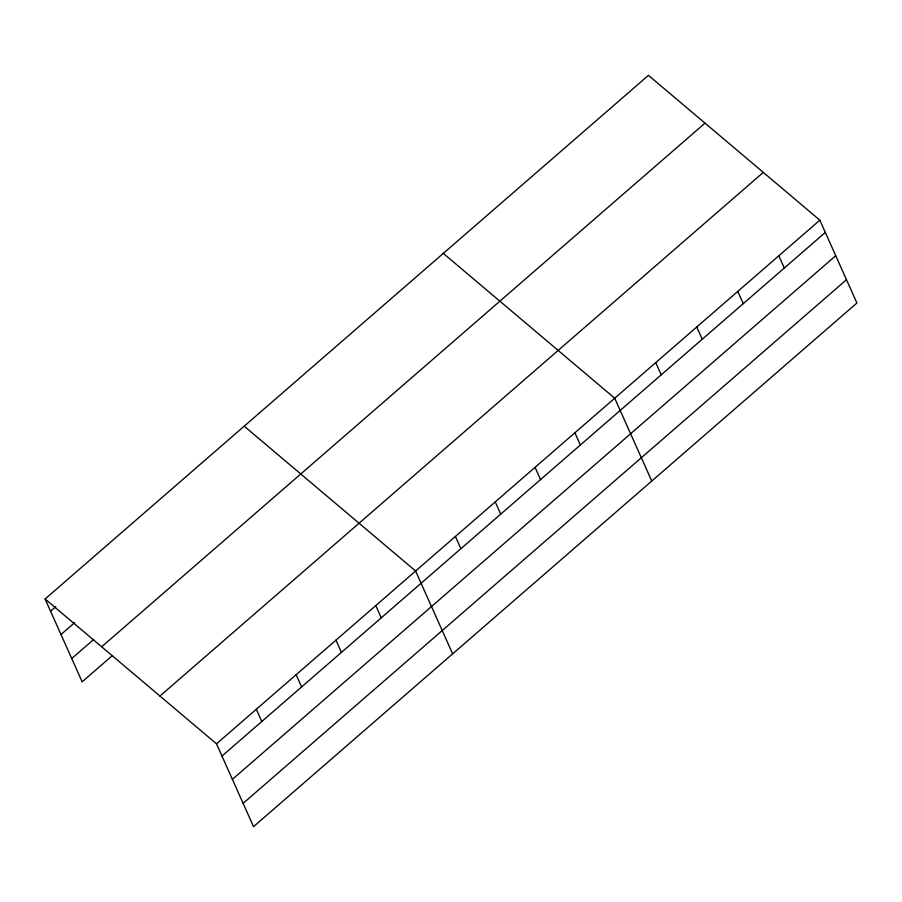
<?xml version="1.0" encoding="UTF-8"?>
<svg xmlns="http://www.w3.org/2000/svg" width="902" height="902" viewBox="0 0 902 902"><rect width="100%" height="100%" fill="white"/><g stroke="black" fill="none" stroke-linecap="round" stroke-linejoin="round"><path stroke-width="1.35" d="M45.1 598.996L648.459 75.351L819.85 220.178L856.9 303.004L253.541 826.649L216.503 743.823L45.1 598.996L82.15 681.822L112.536 655.438M50.568 611.229L55.811 606.685M60.986 634.523L74.618 622.707M71.732 658.528L93.729 639.428M101.667 646.79L705.014 123.146M159.936 696.04L763.295 172.395M216.503 743.823L819.85 220.178M221.971 756.056L825.33 232.412M232.389 779.351L835.748 255.706M243.123 803.355L846.482 279.71M443.31 253.394L614.713 398.222L651.763 481.037M244.205 426.195L415.608 571.022L452.646 653.837M778.821 255.796L784.3 268.018M737.802 291.402L743.271 303.636M696.772 327.009L702.241 339.242M655.743 362.615L661.211 374.849M574.89 432.78L580.358 445.013M535.066 467.349L540.546 479.571M495.243 501.907L500.723 514.14M455.431 536.465L460.899 548.698M375.784 605.592L381.253 617.814M335.961 640.149L341.43 652.383M296.138 674.707L301.618 686.941M256.315 709.265L261.794 721.499"/></g></svg>
